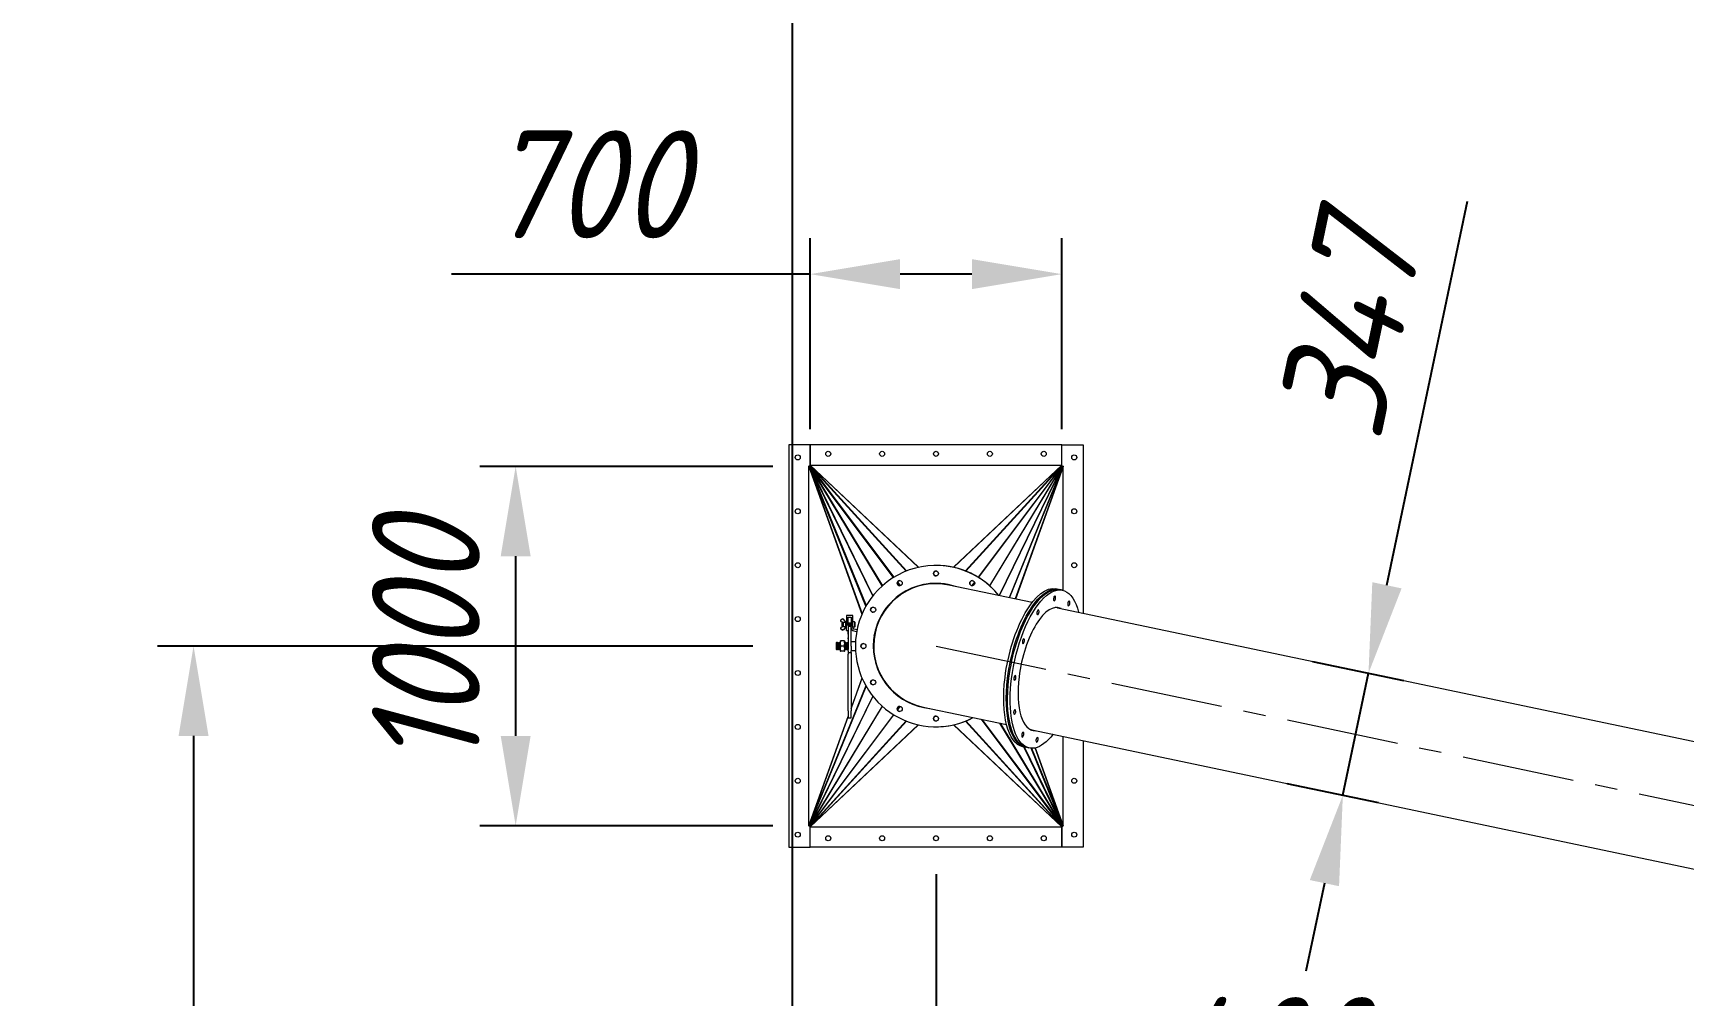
# Model space of a CAD drawing. Header units: inches. Extents: x -350577 to -266477, y -437959 to -377535.
# Drawn here: x -347619 to -343023, y -414050 to -411370 of the extents above; entities that cross this region are included whole.
import ezdxf

# ---------------------------------------------------------------- set-up
doc = ezdxf.new("R2010")
doc.units = ezdxf.units.IN
doc.header["$MEASUREMENT"] = 0
doc.linetypes.add('CENTER', pattern=[2, 1.25, -0.25, 0.25, -0.25])
doc.layers.add('CENTER       (itatec)', color=4, linetype='CENTER', lineweight=9)
doc.layers.add('ORGINAL (itatec)', color=3, linetype='Continuous', lineweight=9)
doc.styles.add('Geniso', font='geniso.shx', dxfattribs={"oblique": 15})
doc.dimstyles.new('scale 1b100', dxfattribs={"dimscale": 100, "dimtxt": 3, "dimasz": 2.5, "dimexe": 1, "dimexo": 1, "dimgap": 1, "dimtad": 1, "dimdec": 0, "dimzin": 0, "dimdsep": 46, "dimtxsty": 'Geniso', "dimcen": 0, "dimclrd": 1, "dimclre": 1, "dimclrt": 7, "dimadec": 0, "dimazin": 0, "dimtfac": 1, "dimtdec": 0, "dimtmove": 0, "dimatfit": 3, "dimfxl": 0.75, "dimtolj": 1, "dimtzin": 0, "dimarcsym": 0})

# ---------------------------------------------------------------- blocks, each defined once
blk = doc.blocks.new('*D33')
at = {"layer": 'Defpoints', "color": 0, "transparency": 16777216}
for p in [(-331896.3, -404294), (-345505.2, -404305.8), (-345505.2, -416275.9)]:
    blk.add_point(p, dxfattribs=at)
at = {"layer": 'ORGINAL (itatec)', "color": 1, "lineweight": -2, "transparency": 16777216}
for p, q in [((-345505.2, -416175.9), (-345505.2, -404205.8)), ((-332146.3, -404305.8), (-345255.2, -404305.8)), ((-331896.3, -404394), (-331896.3, -404405.8))]:
    blk.add_line(p, q, dxfattribs=at)
at = {"layer": 'ORGINAL (itatec)', "color": 1, "transparency": 16777216}
for points in [[(-345255.2, -404264.2), (-345255.2, -404347.5), (-345505.2, -404305.8)], [(-332146.3, -404264.2), (-332146.3, -404347.5), (-331896.3, -404305.8)]]:
    blk.add_solid(points, dxfattribs=at)
at = {"layer": 'ORGINAL (itatec)', "color": 7, "transparency": 16777216, "insert": (-338700.7, -404055.8), "char_height": 300, "attachment_point": 5, "style": 'Geniso'}
blk.add_mtext('\\A1;13609', dxfattribs=at)
blk = doc.blocks.new('*D34')
at = {"layer": 'Defpoints', "color": 0, "transparency": 16777216}
for p in [(-345515.2, -413075.9), (-347172.3, -416275.9), (-345915.2, -416275.9)]:
    blk.add_point(p, dxfattribs=at)
at = {"layer": 'ORGINAL (itatec)', "color": 1, "lineweight": -2, "transparency": 16777216}
for p, q in [((-345615.2, -413075.9), (-347272.3, -413075.9)), ((-347172.3, -413325.9), (-347172.3, -416025.9)), ((-346015.2, -416275.9), (-347272.3, -416275.9))]:
    blk.add_line(p, q, dxfattribs=at)
at = {"layer": 'ORGINAL (itatec)', "color": 1, "transparency": 16777216}
for points in [[(-347214, -413325.9), (-347130.6, -413325.9), (-347172.3, -413075.9)], [(-347214, -416025.9), (-347130.6, -416025.9), (-347172.3, -416275.9)]]:
    blk.add_solid(points, dxfattribs=at)
at = {"layer": 'ORGINAL (itatec)', "color": 7, "transparency": 16777216, "insert": (-347422.3, -414675.9), "char_height": 300, "attachment_point": 5, "rotation": 90, "style": 'Geniso'}
blk.add_mtext('\\A1;3200', dxfattribs=at)
blk = doc.blocks.new('*D37')
at = {"layer": 'Defpoints', "color": 0, "transparency": 16777216}
for p in [(-345105.2, -413610.9), (-345105.2, -414453), (-345505.2, -415715.9)]:
    blk.add_point(p, dxfattribs=at)
at = {"layer": 'ORGINAL (itatec)', "color": 1, "lineweight": -2, "transparency": 16777216}
for p, q in [((-345105.2, -413710.9), (-345105.2, -414553)), ((-345505.2, -415615.9), (-345505.2, -414353)), ((-345755.2, -414453), (-346005.2, -414453)), ((-345505.2, -414453), (-345105.2, -414453)), ((-344855.2, -414453), (-343782.7, -414453))]:
    blk.add_line(p, q, dxfattribs=at)
at = {"layer": 'ORGINAL (itatec)', "color": 1, "transparency": 16777216}
for points in [[(-345755.2, -414411.3), (-345755.2, -414494.6), (-345505.2, -414453)], [(-344855.2, -414411.3), (-344855.2, -414494.6), (-345105.2, -414453)]]:
    blk.add_solid(points, dxfattribs=at)
at = {"layer": 'ORGINAL (itatec)', "color": 7, "transparency": 16777216, "insert": (-344194, -414203), "char_height": 300, "attachment_point": 5, "style": 'Geniso'}
blk.add_mtext('\\A1;400', dxfattribs=at)
blk = doc.blocks.new('*D74')
at = {"layer": 'Defpoints', "color": 0, "transparency": 16777216}
for p in [(-344154.8, -413098.2), (-343901.1, -413151.5), (-344226.1, -413437.8)]:
    blk.add_point(p, dxfattribs=at)
at = {"layer": 'ORGINAL (itatec)', "color": 1, "lineweight": -2, "transparency": 16777216}
for p, q in [((-343849.8, -412906.8), (-343625.2, -411837.8)), ((-344056.9, -413118.8), (-343803.3, -413172)), ((-343972.5, -413491.1), (-343901.1, -413151.5)), ((-344128.3, -413458.3), (-343874.6, -413511.6)), ((-344023.9, -413735.7), (-344075.2, -413980.4))]:
    blk.add_line(p, q, dxfattribs=at)
at = {"layer": 'ORGINAL (itatec)', "color": 1, "transparency": 16777216}
for points in [[(-343890.5, -412898.2), (-343809, -412915.4), (-343901.1, -413151.5)], [(-344064.6, -413727.2), (-343983.1, -413744.3), (-343972.5, -413491.1)]]:
    blk.add_solid(points, dxfattribs=at)
at = {"layer": 'ORGINAL (itatec)', "color": 7, "transparency": 16777216, "insert": (-343956.5, -412198.6), "char_height": 300, "attachment_point": 5, "rotation": 78.1382, "style": 'Geniso'}
blk.add_mtext('\\A1;347', dxfattribs=at)
blk = doc.blocks.new('*D77')
at = {"layer": 'Defpoints', "color": 0, "transparency": 16777216}
for p in [(-345455.2, -412040.8), (-345455.2, -412572.3), (-344755.2, -412572.3)]:
    blk.add_point(p, dxfattribs=at)
at = {"layer": 'ORGINAL (itatec)', "color": 1, "lineweight": -2, "transparency": 16777216}
for p, q in [((-345455.2, -412472.3), (-345455.2, -411940.8)), ((-344755.2, -412472.3), (-344755.2, -411940.8)), ((-345455.2, -412040.8), (-346453.8, -412040.8)), ((-345005.2, -412040.8), (-345205.2, -412040.8))]:
    blk.add_line(p, q, dxfattribs=at)
at = {"layer": 'ORGINAL (itatec)', "color": 1, "transparency": 16777216}
for points in [[(-345205.2, -411999.1), (-345205.2, -412082.5), (-345455.2, -412040.8)], [(-345005.2, -411999.1), (-345005.2, -412082.5), (-344755.2, -412040.8)]]:
    blk.add_solid(points, dxfattribs=at)
at = {"layer": 'ORGINAL (itatec)', "color": 7, "transparency": 16777216, "insert": (-346079.5, -411790.8), "char_height": 300, "attachment_point": 5, "style": 'Geniso'}
blk.add_mtext('\\A1;700', dxfattribs=at)
blk = doc.blocks.new('*D78')
at = {"layer": 'Defpoints', "color": 0, "transparency": 16777216}
for p in [(-345459.6, -412575.9), (-346275.5, -413575.9), (-345459.6, -413575.9)]:
    blk.add_point(p, dxfattribs=at)
at = {"layer": 'ORGINAL (itatec)', "color": 1, "lineweight": -2, "transparency": 16777216}
for p, q in [((-345559.6, -412575.9), (-346375.5, -412575.9)), ((-346275.5, -412825.9), (-346275.5, -413325.9)), ((-345559.6, -413575.9), (-346375.5, -413575.9))]:
    blk.add_line(p, q, dxfattribs=at)
at = {"layer": 'ORGINAL (itatec)', "color": 1, "transparency": 16777216}
for points in [[(-346317.1, -412825.9), (-346233.8, -412825.9), (-346275.5, -412575.9)], [(-346317.1, -413325.9), (-346233.8, -413325.9), (-346275.5, -413575.9)]]:
    blk.add_solid(points, dxfattribs=at)
at = {"layer": 'ORGINAL (itatec)', "color": 7, "transparency": 16777216, "insert": (-346525.5, -413075.9), "char_height": 300, "attachment_point": 5, "rotation": 90, "style": 'Geniso'}
blk.add_mtext('\\A1;1000', dxfattribs=at)

msp = doc.modelspace()

# ---------------------------------------------------------------- linework, layer by layer
at = {"layer": 'CENTER       (itatec)', "ltscale": 250}
msp.add_lwpolyline([(-345105.2, -413075.9), (-339991.6, -414151)], dxfattribs=at)
msp.add_lwpolyline([(-345505.2, -416275.9), (-343423.2, -414531.3, -0.168854), (-343124.1, -414417.8, 0.028605), (-336256.8, -413829, 13.989879)], format="xyb", dxfattribs=at)
at = {"layer": 'ORGINAL (itatec)'}
for p, q in [((-345515.2, -412515.9), (-345515.2, -413635.9)), ((-345455.2, -412515.9), (-345515.2, -412515.9)), ((-345455.2, -412572.9), (-345455.2, -412515.9)), ((-345455.2, -412515.9), (-345455.2, -412572.3)), ((-344755.2, -412515.9), (-345455.2, -412515.9)), ((-344755.2, -412572.3), (-344755.2, -412515.9)), ((-344755.2, -412515.9), (-344695.2, -412515.9)), ((-344755.2, -412572.3), (-344755.2, -412515.9)), ((-344695.2, -412515.9), (-344695.2, -412984.7)), ((-345456.4, -412573), (-345222.5, -412884.4)), ((-345455.2, -412575.9), (-345456.4, -412573)), ((-345188.4, -412867.4), (-345456.4, -412573)), ((-345455.7, -412572.5), (-345187.6, -412867)), ((-345455.5, -412574), (-345455.7, -412572.5)), ((-345154.6, -412856.8), (-345455.7, -412572.5)), ((-345455.2, -412572.3), (-345455.2, -412570.9)), ((-345455.2, -412572.9), (-345455.2, -412572.3)), ((-345455.2, -412572.3), (-344755.2, -412572.3)), ((-345154, -412856.7), (-345455.2, -412572.3)), ((-344755.2, -412572.3), (-345056.5, -412856.7)), ((-345055.9, -412856.8), (-344754.8, -412572.5)), ((-344754.8, -412572.5), (-345022.9, -412867)), ((-345022, -412867.4), (-344754, -412573)), ((-344754, -412573), (-344987.9, -412884.4)), ((-344755.2, -412572.9), (-344755.2, -412572.3)), ((-344755.2, -412575.9), (-344754, -412573)), ((-344755, -412574), (-344754.8, -412572.5)), ((-345459.1, -412575.9), (-345459.6, -412575.9)), ((-345459.6, -412575.9), (-345311.3, -412986.8)), ((-345459.6, -413575.9), (-345459.6, -412575.9)), ((-345459.3, -412575.3), (-345311, -412986.1)), ((-345458.1, -412575.5), (-345459.3, -412575.3)), ((-345300.3, -412964.7), (-345459.3, -412575.3)), ((-345458.5, -412574.5), (-345299.6, -412963.5)), ((-345457.2, -412575), (-345458.5, -412574.5)), ((-345281.3, -412936.6), (-345458.5, -412574.5)), ((-345457.7, -412573.9), (-345280.7, -412935.8)), ((-345456, -412575.3), (-345457.7, -412573.9)), ((-345255.1, -412908.7), (-345457.7, -412573.9)), ((-345457.1, -412573.4), (-345254.5, -412908.1)), ((-345455.2, -412575.9), (-345457.1, -412573.4)), ((-345223.2, -412884.9), (-345457.1, -412573.4)), ((-345455.2, -412575.9), (-345455.2, -412575.9)), ((-345223.2, -412884.8), (-345455.2, -412575.9)), ((-345223.2, -412884.8), (-345455.2, -412575.9)), ((-345455.2, -412575.9), (-345455.2, -412575.9)), ((-345455.2, -412575.9), (-345455.2, -412575.9)), ((-344987.3, -412884.8), (-344755.2, -412575.9)), ((-344987.3, -412884.8), (-344755.2, -412575.9)), ((-344987.2, -412884.9), (-344753.4, -412573.4)), ((-344753.4, -412573.4), (-344956, -412908.1)), ((-344955.4, -412908.7), (-344752.7, -412573.9)), ((-344752.7, -412573.9), (-344929.6, -412935.5)), ((-344928.7, -412935.6), (-344752, -412574.5)), ((-344752, -412574.5), (-344901.8, -412941.3)), ((-344900.7, -412941.5), (-344751.2, -412575.3)), ((-344751.2, -412575.3), (-344884.6, -412944.9)), ((-344750.8, -412575.9), (-344884.1, -412945)), ((-344755.2, -412575.9), (-344753.4, -412573.4)), ((-344755.2, -412575.9), (-344755.2, -412575.9)), ((-344755.2, -412575.9), (-344755.2, -412575.9)), ((-344754.5, -412575.3), (-344752.7, -412573.9)), ((-344753.3, -412575), (-344752, -412574.5)), ((-344752.4, -412575.5), (-344751.2, -412575.3)), ((-344751.4, -412575.9), (-344750.8, -412575.9)), ((-344750.8, -412921), (-344750.8, -412575.9)), ((-345205.9, -412907.9), (-345212.9, -412898.7)), ((-345205.9, -412907.9), (-345212.8, -412898.6)), ((-345205.9, -412907.9), (-345212.8, -412898.6)), ((-345212.5, -412897.8), (-345205, -412907.8)), ((-345192.4, -412925.9), (-345193, -412925)), ((-345192.4, -412925.9), (-345193, -412925)), ((-345192.4, -412925.9), (-345193, -412925.1)), ((-345192.3, -412924.7), (-345191.7, -412925.5)), ((-345151, -412908.5), (-345151.7, -412907.7)), ((-345150.8, -412907.4), (-345150, -412908.2)), ((-345106.4, -412902.4), (-345107.4, -412901.4)), ((-345105.7, -412902.4), (-345106.7, -412901.4)), ((-345103.7, -412901.4), (-345104.8, -412902.4)), ((-345104.1, -412902.4), (-345103, -412901.4)), ((-344837.6, -412954.8), (-345069.6, -412906.1)), ((-345059.7, -412907.4), (-345060.2, -412908)), ((-345059.2, -412908.2), (-345058.7, -412907.7)), ((-344998, -412897.8), (-345005.5, -412907.8)), ((-345004.6, -412907.9), (-344997.6, -412898.6)), ((-345004.6, -412907.9), (-344997.6, -412898.6)), ((-345004.5, -412907.9), (-344997.6, -412898.7)), ((-344764.1, -412918.1), (-344771.3, -412916.6)), ((-344753.4, -412920.4), (-344760.6, -412918.9)), ((-345228.1, -412953.3), (-345228.6, -412952.4)), ((-345228, -412951.9), (-345227.5, -412952.7)), ((-344767.4, -412969.5), (-340354.8, -413896.3)), ((-345370, -413005.1), (-345370, -413005.1)), ((-345370, -413026.5), (-345370, -413026.6)), ((-345367.5, -413012.6), (-345366.7, -413011.8)), ((-345367.5, -413012.6), (-345367.5, -413019.1)), ((-345367.5, -413019.1), (-345366.7, -413019.8)), ((-345366.7, -413011.8), (-345366.7, -413019.8)), ((-345365.9, -413011.8), (-345366.7, -413011.8)), ((-345365.9, -413019.8), (-345366.7, -413019.8)), ((-345365.9, -413011.8), (-345365.9, -413019.8)), ((-345365.2, -413012.6), (-345365.9, -413011.8)), ((-345365.2, -413019.1), (-345365.9, -413019.8)), ((-345365.2, -413012.6), (-345365.2, -413019.1)), ((-345364.4, -413012.6), (-345365.2, -413012.6)), ((-345364.4, -413019.1), (-345365.2, -413019.1)), ((-345364.4, -413012.6), (-345363.6, -413011.8)), ((-345364.4, -413012.6), (-345364.4, -413019.1)), ((-345364.4, -413019.1), (-345363.6, -413019.8)), ((-345363.6, -413011.8), (-345363.6, -413019.8)), ((-345363, -413011.8), (-345363.6, -413011.8)), ((-345363, -413019.8), (-345363.6, -413019.8)), ((-345363, -413001.1), (-345363, -413001.1)), ((-345356.5, -413009.3), (-345363, -413001.1)), ((-345363, -413020.7), (-345363, -413010.9)), ((-345356.5, -413022.3), (-345363, -413030.6)), ((-345363, -413030.6), (-345363, -413030.6)), ((-345356.5, -413023.2), (-345356.5, -413008.4)), ((-345356.5, -413008.4), (-345354.5, -413008.4)), ((-345356.5, -413023.2), (-345354.5, -413023.2)), ((-345336.5, -412990.8), (-345354.5, -412990.8)), ((-345354.5, -412990.8), (-345354.5, -413017.3)), ((-345354.5, -413032.3), (-345354.5, -413017.3)), ((-345354.5, -413017.3), (-345349.5, -413017.3)), ((-345354.5, -413032.3), (-345349.8, -413032.3)), ((-345349.5, -413031.5), (-345349.8, -413031.5)), ((-345349.8, -413031.6), (-345349.8, -413031.5)), ((-345349.5, -413031.6), (-345349.8, -413031.6)), ((-345349.8, -413033.5), (-345349.8, -413031.6)), ((-345349.5, -413017.3), (-345349.5, -412995.8)), ((-345349.5, -412995.8), (-345341.5, -412995.8)), ((-345349.1, -413012.6), (-345349.5, -413012.6)), ((-345349.5, -413017.3), (-345349.5, -413031.5)), ((-345349.1, -413019.1), (-345349.5, -413019.1)), ((-345349.5, -413020.9), (-345349.5, -413075.9)), ((-345349.5, -413020.9), (-345341.5, -413020.9)), ((-345349.5, -413030.9), (-345349.5, -413030.9)), ((-345349.1, -413012.6), (-345348.3, -413011.8)), ((-345349.1, -413012.6), (-345349.1, -413019.1)), ((-345349.1, -413019.1), (-345348.3, -413019.8)), ((-345348.3, -413011.8), (-345348.3, -413019.8)), ((-345347.5, -413011.8), (-345348.3, -413011.8)), ((-345347.5, -413019.8), (-345348.3, -413019.8)), ((-345347.5, -413011.8), (-345347.5, -413019.8)), ((-345346.8, -413012.6), (-345347.5, -413011.8)), ((-345346.8, -413019.1), (-345347.5, -413019.8)), ((-345346.8, -413012.6), (-345346.8, -413019.1)), ((-345346, -413012.6), (-345346.8, -413012.6)), ((-345346, -413019.1), (-345346.8, -413019.1)), ((-345346, -413012.6), (-345345.2, -413011.8)), ((-345346, -413012.6), (-345346, -413019.1)), ((-345346, -413019.1), (-345345.2, -413019.8)), ((-345345.2, -413011.8), (-345345.2, -413019.8)), ((-345344.5, -413011.8), (-345345.2, -413011.8)), ((-345344.5, -413019.8), (-345345.2, -413019.8)), ((-345344.5, -413011.8), (-345344.5, -413019.8)), ((-345343.7, -413012.6), (-345344.5, -413011.8)), ((-345343.7, -413019.1), (-345344.5, -413019.8)), ((-345343.7, -413012.6), (-345343.7, -413019.1)), ((-345342.9, -413012.6), (-345343.7, -413012.6)), ((-345342.9, -413019.1), (-345343.7, -413019.1)), ((-345342.9, -413012.6), (-345342.2, -413011.8)), ((-345342.9, -413012.6), (-345342.9, -413019.1)), ((-345342.9, -413019.1), (-345342.2, -413019.8)), ((-345342.2, -413011.8), (-345342.2, -413019.8)), ((-345341.5, -413011.8), (-345342.2, -413011.8)), ((-345341.5, -413019.8), (-345342.2, -413019.8)), ((-345341.5, -412995.8), (-345341.5, -413021.3)), ((-345341.5, -413075.9), (-345341.5, -413021.3)), ((-345336.5, -413024.1), (-345336.5, -412990.8)), ((-345331.8, -413008.3), (-345336.5, -413008.3)), ((-345331.8, -413023.3), (-345336.5, -413023.3)), ((-345325.2, -413030.9), (-345332.8, -413028.9)), ((-345331.8, -413008.3), (-345331.8, -413023.3)), ((-345331.2, -413009.3), (-345331.8, -413008.3)), ((-345331.2, -413022.3), (-345331.8, -413023.3)), ((-345331.2, -413009.3), (-345331.2, -413022.3)), ((-345273, -413031.5), (-345273.6, -413030)), ((-345273.1, -413028.3), (-345272.5, -413029.9)), ((-345273, -413031.5), (-345273, -413031.5)), ((-345273, -413031.7), (-345273, -413031.5)), ((-345255.5, -412989.2), (-345256.1, -412988.1)), ((-345255.5, -412987.2), (-345255, -412988.3)), ((-345383.2, -413066.7), (-345382.4, -413065.9)), ((-345383.2, -413066.7), (-345383.2, -413085.1)), ((-345382.4, -413065.9), (-345382.4, -413085.9)), ((-345381.6, -413065.9), (-345382.4, -413065.9)), ((-345381.6, -413065.9), (-345381.6, -413085.9)), ((-345380.8, -413066.7), (-345381.6, -413065.9)), ((-345380.8, -413085.1), (-345380.8, -413066.7)), ((-345380.1, -413066.7), (-345380.8, -413066.7)), ((-345380.1, -413066.7), (-345379.3, -413065.9)), ((-345380.1, -413066.7), (-345380.1, -413085.1)), ((-345379.3, -413065.9), (-345379.3, -413085.9)), ((-345378.5, -413065.9), (-345379.3, -413065.9)), ((-345378.5, -413065.9), (-345378.5, -413085.9)), ((-345377.7, -413066.7), (-345378.5, -413065.9)), ((-345377.7, -413085.1), (-345377.7, -413066.7)), ((-345376.9, -413066.7), (-345377.7, -413066.7)), ((-345376.9, -413066.7), (-345376.1, -413065.9)), ((-345376.9, -413066.7), (-345376.9, -413085.1)), ((-345376.1, -413065.9), (-345376.1, -413085.9)), ((-345375.3, -413065.9), (-345376.1, -413065.9)), ((-345375.3, -413065.9), (-345375.3, -413085.9)), ((-345374.5, -413066.7), (-345375.3, -413065.9)), ((-345374.5, -413085.1), (-345374.5, -413066.7)), ((-345373.7, -413066.7), (-345374.5, -413066.7)), ((-345373.7, -413066.7), (-345372.9, -413065.9)), ((-345373.7, -413066.7), (-345373.7, -413085.1)), ((-345372.9, -413065.9), (-345372.9, -413085.9)), ((-345372.1, -413065.9), (-345372.9, -413065.9)), ((-345372.1, -413063.3), (-345372.1, -413088.4)), ((-345372.1, -413065.9), (-345372.1, -413085.9)), ((-345372.1, -413065.9), (-345372.1, -413065.9)), ((-345371.5, -413064.2), (-345371.5, -413061.4)), ((-345371.5, -413061.4), (-345371.5, -413061.4)), ((-345371.5, -413061.4), (-345371.5, -413064.2)), ((-345371.5, -413064.2), (-345371.5, -413064.2)), ((-345371.5, -413078.7), (-345371.5, -413073)), ((-345371.5, -413073), (-345371.5, -413073)), ((-345371.5, -413073), (-345371.5, -413078.7)), ((-345370.6, -413061.4), (-345370.6, -413061.4)), ((-345360.7, -413061.4), (-345370.6, -413061.4)), ((-345370.6, -413075.9), (-345370.6, -413075.9)), ((-345370.6, -413075.9), (-345370.6, -413075.9)), ((-345360.7, -413075.9), (-345370.6, -413075.9)), ((-345360.7, -413061.4), (-345360.7, -413061.4)), ((-345360.7, -413075.9), (-345360.7, -413075.9)), ((-345360.7, -413075.9), (-345360.7, -413075.9)), ((-345359.2, -413088.4), (-345359.2, -413063.3)), ((-345358.7, -413066.7), (-345359.2, -413066.1)), ((-345358.7, -413085.1), (-345358.7, -413066.7)), ((-345357.9, -413066.7), (-345358.7, -413066.7)), ((-345357.9, -413066.7), (-345357.1, -413065.9)), ((-345357.9, -413066.7), (-345357.9, -413085.1)), ((-345357.1, -413065.9), (-345357.1, -413085.9)), ((-345356.3, -413065.9), (-345357.1, -413065.9)), ((-345356.3, -413065.9), (-345356.3, -413085.9)), ((-345355.5, -413066.7), (-345356.3, -413065.9)), ((-345355.5, -413085.1), (-345355.5, -413066.7)), ((-345354.7, -413066.7), (-345355.5, -413066.7)), ((-345354.7, -413066.7), (-345353.9, -413065.9)), ((-345354.7, -413066.7), (-345354.7, -413085.1)), ((-345353.9, -413065.9), (-345353.9, -413085.9)), ((-345353.1, -413065.9), (-345353.9, -413065.9)), ((-345353.1, -413065.9), (-345353.1, -413085.9)), ((-345352.3, -413066.7), (-345353.1, -413065.9)), ((-345352.3, -413085.1), (-345352.3, -413066.7)), ((-345351.5, -413066.7), (-345352.3, -413066.7)), ((-345351.5, -413066.7), (-345350.7, -413065.9)), ((-345351.5, -413066.7), (-345351.5, -413085.1)), ((-345350.7, -413065.9), (-345350.7, -413085.9)), ((-345349.9, -413065.9), (-345350.7, -413065.9)), ((-345349.9, -413065.9), (-345349.9, -413085.9)), ((-345349.5, -413066.3), (-345349.9, -413065.9)), ((-345349.5, -413033.5), (-345349.8, -413033.5)), ((-345349.8, -413033.7), (-345349.8, -413033.5)), ((-345349.5, -413033.7), (-345349.8, -413033.7)), ((-345349.8, -413036), (-345349.8, -413033.7)), ((-345349.5, -413036), (-345349.8, -413036)), ((-345349.5, -413036.8), (-345349.8, -413036.8)), ((-345349.8, -413037), (-345349.8, -413036.8)), ((-345349.5, -413037), (-345349.8, -413037)), ((-345349.8, -413041.3), (-345349.8, -413037)), ((-345349.8, -413041.3), (-345349.8, -413041.8)), ((-345349.5, -413041.3), (-345349.8, -413041.3)), ((-345349.5, -413041.8), (-345349.8, -413041.8)), ((-345349.8, -413042.4), (-345349.8, -413041.8)), ((-345349.8, -413042.4), (-345349.8, -413044)), ((-345349.8, -413044), (-345349.8, -413044.1)), ((-345349.5, -413044), (-345349.8, -413044)), ((-345349.8, -413044.1), (-345349.8, -413048.4)), ((-345349.5, -413048.4), (-345349.8, -413048.4)), ((-345349.5, -413053.1), (-345349.8, -413053.1)), ((-345349.8, -413053.6), (-345349.8, -413053.1)), ((-345349.5, -413053.6), (-345349.8, -413053.6)), ((-345349.8, -413056.1), (-345349.8, -413053.6)), ((-345349.8, -413056.1), (-345349.8, -413056.5)), ((-345349.5, -413056.1), (-345349.8, -413056.1)), ((-345349.5, -413056.5), (-345349.8, -413056.5)), ((-345349.8, -413056.7), (-345349.8, -413056.5)), ((-345349.5, -413056.7), (-345349.8, -413056.7)), ((-345349.8, -413056.7), (-345349.8, -413058.3)), ((-345349.8, -413058.3), (-345349.8, -413061.6)), ((-345349.5, -413058.3), (-345349.8, -413058.3)), ((-345349.5, -413061.6), (-345349.8, -413061.6)), ((-345349.5, -413067.8), (-345349.8, -413067.8)), ((-345349.8, -413068.3), (-345349.8, -413067.8)), ((-345349.5, -413068.3), (-345349.8, -413068.3)), ((-345349.8, -413068.7), (-345349.8, -413068.3)), ((-345349.5, -413068.7), (-345349.8, -413068.7)), ((-345349.8, -413072.9), (-345349.8, -413074.2)), ((-345349.5, -413072.9), (-345349.8, -413072.9)), ((-345349.5, -413074.2), (-345349.8, -413074.2)), ((-345349.8, -413074.2), (-345349.8, -413075.5)), ((-345349.5, -413075.5), (-345349.8, -413075.5)), ((-345349.5, -413075.6), (-345349.8, -413075.6)), ((-345349.8, -413076.1), (-345349.8, -413075.6)), ((-345349.5, -413076.1), (-345349.8, -413076.1)), ((-345349.8, -413076.5), (-345349.8, -413077.8)), ((-345349.5, -413076.5), (-345349.8, -413076.5)), ((-345349.8, -413077.8), (-345349.8, -413079)), ((-345349.5, -413088.9), (-345349.5, -413075.9)), ((-345341.5, -413063.4), (-345329.4, -413063.4)), ((-345341.5, -413075.9), (-345341.5, -413088.9)), ((-345334.1, -413033.7), (-345326.1, -413035.8)), ((-345278.8, -413058.4), (-345278.7, -413058.4)), ((-345278.7, -413058.4), (-345278.7, -413074.2)), ((-345278.7, -413063.4), (-345278.3, -413063.4)), ((-345278.7, -413077.6), (-345278.7, -413093.4)), ((-345277.5, -413047.8), (-345276.4, -413044)), ((-345276.4, -413044), (-345276.8, -413043.9)), ((-345383.2, -413085.1), (-345382.4, -413085.9)), ((-345381.6, -413085.9), (-345382.4, -413085.9)), ((-345380.8, -413085.1), (-345381.6, -413085.9)), ((-345380.1, -413085.1), (-345380.8, -413085.1)), ((-345380.1, -413085.1), (-345379.3, -413085.9)), ((-345378.5, -413085.9), (-345379.3, -413085.9)), ((-345377.7, -413085.1), (-345378.5, -413085.9)), ((-345376.9, -413085.1), (-345377.7, -413085.1)), ((-345376.9, -413085.1), (-345376.1, -413085.9)), ((-345375.3, -413085.9), (-345376.1, -413085.9)), ((-345374.5, -413085.1), (-345375.3, -413085.9)), ((-345373.7, -413085.1), (-345374.5, -413085.1)), ((-345373.7, -413085.1), (-345372.9, -413085.9)), ((-345372.1, -413085.9), (-345372.9, -413085.9)), ((-345372.1, -413085.8), (-345372.1, -413085.9)), ((-345371.5, -413078.7), (-345371.5, -413078.7)), ((-345371.5, -413090.4), (-345371.5, -413087.5)), ((-345371.5, -413087.5), (-345371.5, -413087.5)), ((-345371.5, -413087.5), (-345371.5, -413090.4)), ((-345371.5, -413090.4), (-345371.5, -413090.4)), ((-345370.6, -413090.4), (-345370.6, -413090.4)), ((-345360.7, -413090.4), (-345370.6, -413090.4)), ((-345360.7, -413090.4), (-345360.7, -413090.4)), ((-345358.7, -413085.1), (-345359.2, -413085.6)), ((-345357.9, -413085.1), (-345358.7, -413085.1)), ((-345357.9, -413085.1), (-345357.1, -413085.9)), ((-345356.3, -413085.9), (-345357.1, -413085.9)), ((-345355.5, -413085.1), (-345356.3, -413085.9)), ((-345354.7, -413085.1), (-345355.5, -413085.1)), ((-345354.7, -413085.1), (-345353.9, -413085.9)), ((-345353.1, -413085.9), (-345353.9, -413085.9)), ((-345352.3, -413085.1), (-345353.1, -413085.9)), ((-345351.5, -413085.1), (-345352.3, -413085.1)), ((-345351.5, -413085.1), (-345350.7, -413085.9)), ((-345349.9, -413085.9), (-345350.7, -413085.9)), ((-345349.5, -413085.4), (-345349.9, -413085.9)), ((-345349.5, -413079), (-345349.8, -413079)), ((-345349.5, -413088.9), (-345349.5, -413093.9)), ((-345349.5, -413093.9), (-345349.5, -413098.9)), ((-345349.5, -413093.9), (-345341.5, -413093.9)), ((-345349.5, -413255.9), (-345349.5, -413098.9)), ((-345341.5, -413088.4), (-345329.4, -413088.4)), ((-345341.5, -413093.9), (-345341.5, -413088.9)), ((-345341.5, -413093.9), (-345341.5, -413098.9)), ((-345341.5, -413098.9), (-345341.5, -413255.9)), ((-345278.8, -413093.4), (-345278.7, -413093.4)), ((-345278.7, -413088.4), (-345278.3, -413088.4)), ((-345273, -413120.3), (-345273.6, -413121.7)), ((-345273.1, -413123.4), (-345272.5, -413121.9)), ((-345273, -413120), (-345273, -413120.3)), ((-345273, -413120.3), (-345273, -413120.3)), ((-345311.3, -413164.9), (-345341.5, -413248.5)), ((-345341.5, -413250.1), (-345311, -413165.7)), ((-345255.5, -413162.5), (-345256.1, -413163.6)), ((-345255.5, -413164.5), (-345255, -413163.5)), ((-345300.3, -413187), (-345459.3, -413576.4)), ((-345458.5, -413577.2), (-345299.6, -413188.2)), ((-345281.3, -413215.1), (-345458.5, -413577.2)), ((-345457.7, -413577.8), (-345280.7, -413215.9)), ((-345228.1, -413198.4), (-345228.6, -413199.3)), ((-345228, -413199.9), (-345227.5, -413199)), ((-345255.1, -413243), (-345457.7, -413577.8)), ((-345457.1, -413578.3), (-345254.5, -413243.6)), ((-345349.5, -413255.9), (-345349.5, -413275.9)), ((-345341.5, -413275.9), (-345341.5, -413255.9)), ((-345205.9, -413243.8), (-345212.9, -413253.1)), ((-345205.9, -413243.8), (-345212.8, -413253.1)), ((-345205.9, -413243.8), (-345212.8, -413253.1)), ((-345212.5, -413253.9), (-345205, -413243.9)), ((-345192.4, -413225.9), (-345193, -413226.7)), ((-345192.4, -413225.9), (-345193, -413226.7)), ((-345192.4, -413225.9), (-345193, -413226.7)), ((-345192.3, -413227.1), (-345191.7, -413226.3)), ((-345151, -413243.2), (-345151.7, -413244)), ((-345150.8, -413244.3), (-345150, -413243.5)), ((-345140.9, -413245.7), (-344908.9, -413294.4)), ((-345349.5, -413270.6), (-345459.6, -413575.9)), ((-345459.3, -413576.4), (-345349.5, -413272.2)), ((-345223.2, -413266.9), (-345457.1, -413578.3)), ((-345456.4, -413578.7), (-345222.5, -413267.3)), ((-345188.4, -413284.4), (-345456.4, -413578.7)), ((-345455.7, -413579.2), (-345187.6, -413284.7)), ((-345154.6, -413294.9), (-345455.7, -413579.2)), ((-345223.2, -413266.9), (-345455.2, -413575.9)), ((-345223.2, -413266.9), (-345455.2, -413575.9)), ((-345154, -413295), (-345455.2, -413579.4)), ((-345349.5, -413275.9), (-345341.5, -413275.9)), ((-344755.2, -413579.4), (-345056.5, -413295)), ((-345055.9, -413294.9), (-344754.8, -413579.2)), ((-344754.8, -413579.2), (-345022.9, -413284.7)), ((-345022, -413284.4), (-344754, -413578.7)), ((-344754, -413578.7), (-344978.6, -413279.8)), ((-344977.4, -413280), (-344755.2, -413575.9)), ((-344977.4, -413280), (-344755.2, -413575.9)), ((-344977.4, -413280), (-344753.4, -413578.3)), ((-344753.4, -413578.3), (-344927.6, -413290.4)), ((-344926.5, -413290.7), (-344752.7, -413577.8)), ((-344838.8, -413309.1), (-341379, -414035.8)), ((-344750.8, -413575.9), (-344750.8, -413327.6)), ((-344695.2, -413339.3), (-344695.2, -413635.9)), ((-344856.4, -413357.5), (-344863.6, -413356)), ((-344752.7, -413577.8), (-344861, -413356.6)), ((-344859.8, -413356.8), (-344752, -413577.2)), ((-344845.7, -413359.8), (-344852.8, -413358.3)), ((-344752, -413577.2), (-344840.5, -413360.5)), ((-344839.4, -413360.5), (-344751.2, -413576.4)), ((-344751.2, -413576.4), (-344829.5, -413359.6)), ((-344828.9, -413359.5), (-344750.8, -413575.9)), ((-345459.1, -413575.9), (-345459.6, -413575.9)), ((-345458.1, -413576.2), (-345459.3, -413576.4)), ((-345457.2, -413576.7), (-345458.5, -413577.2)), ((-345456, -413576.4), (-345457.7, -413577.8)), ((-345455.2, -413575.9), (-345457.1, -413578.3)), ((-345455.2, -413575.9), (-345456.4, -413578.7)), ((-345455.5, -413577.7), (-345455.7, -413579.2)), ((-345455.2, -413575.9), (-345455.2, -413575.9)), ((-345455.2, -413575.9), (-345455.2, -413575.9)), ((-345455.2, -413578.8), (-345455.2, -413579.4)), ((-345455.2, -413635.9), (-345455.2, -413578.8)), ((-345455.2, -413635.9), (-345455.2, -413578.8)), ((-345455.2, -413579.4), (-344755.2, -413579.4)), ((-344755.2, -413575.9), (-344754, -413578.7)), ((-344755.2, -413575.9), (-344753.4, -413578.3)), ((-344755.2, -413578.8), (-344755.2, -413579.4)), ((-344755.2, -413579.4), (-344755.2, -413635.9)), ((-344755.2, -413635.9), (-344755.2, -413579.4)), ((-344755, -413577.7), (-344754.8, -413579.2)), ((-344754.5, -413576.4), (-344752.7, -413577.8)), ((-344753.3, -413576.7), (-344752, -413577.2)), ((-344752.4, -413576.2), (-344751.2, -413576.4)), ((-344751.4, -413575.9), (-344750.8, -413575.9)), ((-345515.2, -413635.9), (-345455.2, -413635.9)), ((-344755.2, -413635.9), (-345455.2, -413635.9)), ((-344695.2, -413635.9), (-344755.2, -413635.9))]:
    msp.add_line(p, q, dxfattribs=at)
for centre in [(-345490.2, -412550.9), (-345405.2, -412540.9), (-345255.2, -412540.9), (-345105.2, -412540.9), (-344955.2, -412540.9), (-344805.2, -412540.9), (-344720.2, -412550.9), (-345490.2, -412700.9), (-344720.2, -412700.9), (-345490.2, -412850.9), (-344720.2, -412850.9), (-345206.2, -412900.9), (-345105.2, -412873.9), (-345004.2, -412900.9), (-345280.2, -412974.9), (-345490.2, -413000.9), (-345307.2, -413075.9), (-345490.2, -413150.9), (-345280.2, -413176.9), (-345206.2, -413250.8), (-345490.2, -413300.9), (-345105.2, -413277.9), (-345490.2, -413450.9), (-344720.2, -413450.9), (-345490.2, -413600.9), (-345405.2, -413610.9), (-345255.2, -413610.9), (-345105.2, -413610.9), (-344955.2, -413610.9), (-344805.2, -413610.9), (-344720.2, -413600.9)]:
    msp.add_circle(centre, 7, dxfattribs=at)
for centre, radius, start, end in [((-345105.2, -413075.9), 224.5, 38.7469, 180), ((-345206.2, -412900.9), 7, 90.004, 269.9957), ((-345105.2, -412873.9), 7, 90.004, 269.9957), ((-345105.2, -413075.9), 224.5, 38.7468, 90), ((-345004.2, -412900.9), 7, 90.004, 269.9957), ((-345105.2, -413075.9), 174.5, 72.002, 180), ((-345105.2, -413075.9), 174.5, 90, 180), ((-345105.2, -413075.9), 173.5, 78.1382, 258.1382), ((-345105.2, -413075.9), 173.5, 78.0324, 90.0009), ((-345280.2, -412974.9), 7, 90.004, 269.9957), ((-345365.3, -413005.1), 4.66, 59.7241, 180), ((-345365.3, -413026.6), 4.66, 180, 300.2759), ((-345331.5, -413024.1), 10, 183.2489, 255), ((-345331.5, -413024.1), 5, 180, 255), ((-345365.3, -413063.3), 6.82, 163.4374, 180), ((-345366, -413063.3), 6.82, 0, 16.5626), ((-345105.2, -413075.9), 224.5, 180, 297.5297), ((-345307.2, -413075.9), 7, 90.004, 269.9957), ((-345105.2, -413075.9), 174.5, 180, 264.2757), ((-345105.2, -413075.9), 174.5, 180, 264.2751), ((-345365.3, -413088.4), 6.82, 180, 196.5626), ((-345366, -413088.4), 6.82, 343.4374, 0), ((-345280.2, -413176.9), 7, 90.004, 269.9957), ((-345206.2, -413250.8), 7, 90.004, 269.9957), ((-345105.2, -413277.9), 7, 90.004, 269.9957), ((-345105.2, -413075.9), 224.5, 269.9997, 297.5297)]:
    msp.add_arc(centre, radius, start, end, dxfattribs=at)
at = {"layer": 'ORGINAL (itatec)', "extrusion": (0, 0, -1)}
for centre, major_axis, start_param, end_param in [((-344817.5, -413136.3), (46.1, 219.7), -1.777823, 0), ((-344810.3, -413137.8), (46.1, 219.7), -1.777823, 0.020391), ((-344806.7, -413138.6), (46.1, 219.7), -1.777823, 0), ((-344799.5, -413140.1), (46.1, 219.7), -1.777823, 0.68751), ((-344775.2, -412943.2), (1.44, 6.85), -4.919416, 1.363769), ((-344821.4, -412981.7), (1.44, 6.85), -4.919416, 1.363769), ((-344735.4, -412957.4), (1.44, 6.85), -4.919416, 1.363769), ((-344861.8, -413062.7), (1.44, 6.85), -4.919416, 1.363769), ((-344817.5, -413136.3), (-46.1, -219.7), 0, 1.363769), ((-344810.3, -413137.8), (-46.1, -219.7), -0.020391, 1.363769), ((-344806.7, -413138.6), (-46.1, -219.7), 0, 1.363769), ((-344799.5, -413140.1), (-46.1, -219.7), -0.68751, 1.363769), ((-344885.5, -413164.4), (1.44, 6.85), -4.919416, 1.363769), ((-344886.2, -413259.6), (1.44, 6.85), -4.919416, 1.363769), ((-344863.6, -413322.8), (1.44, 6.85), -4.919416, 1.363769), ((-344823.9, -413337), (1.44, 6.85), -4.919416, 1.363769)]:
    msp.add_ellipse(centre, major_axis=major_axis, ratio=0.400375, start_param=start_param, end_param=end_param, dxfattribs=at)
at = {"layer": 'ORGINAL (itatec)'}
for centre, major_axis, start_param, end_param in [((-344799.5, -413140.1), (35.9, 170.8), -0.107109, 1.777823), ((-344803.1, -413139.3), (35.7, 169.8), 0, 0.083259), ((-344813.9, -413137.1), (35.7, 169.8), -0.079233, -0.078226), ((-344817.5, -413136.3), (35.9, 170.8), -0.132545, -0.131538), ((-344810.3, -413137.8), (35.9, 170.8), -0.107109, -0.078777), ((-344806.7, -413138.6), (35.9, 170.8), -0.107109, -0.052488), ((-344799.5, -413140.1), (-35.9, -170.8), -1.363769, 0.107109), ((-344803.1, -413139.3), (-35.7, -169.8), -0.083259, 0), ((-344813.9, -413137.1), (-35.7, -169.8), 0.078225, 0.079232), ((-344817.5, -413136.3), (-35.9, -170.8), 0.131538, 0.132545), ((-344810.3, -413137.8), (-35.9, -170.8), 0.078777, 0.107109), ((-344806.7, -413138.6), (-35.9, -170.8), 0.052488, 0.107109)]:
    msp.add_ellipse(centre, major_axis=major_axis, ratio=0.400375, start_param=start_param, end_param=end_param, dxfattribs=at)
for points, knots in [([(-345367.7, -413009.2), (-345367.8, -413009.2), (-345367.8, -413009.1), (-345368.2, -413008.9), (-345368.4, -413008.7), (-345368.8, -413008.3), (-345369, -413008), (-345369.4, -413007.5), (-345369.5, -413007.2), (-345369.7, -413006.7), (-345369.8, -413006.4), (-345370, -413005.8), (-345370, -413005.4), (-345370, -413004.9), (-345370, -413004.5), (-345369.8, -413003.9), (-345369.7, -413003.6), (-345369.5, -413003.1), (-345369.4, -413002.8), (-345369, -413002.3), (-345368.8, -413002), (-345368.4, -413001.6), (-345368.2, -413001.4), (-345367.7, -413001.1), (-345367.4, -413000.9), (-345366.8, -413000.7), (-345366.5, -413000.6), (-345365.9, -413000.5), (-345365.6, -413000.5), (-345365.3, -413000.5), (-345365, -413000.5), (-345364.7, -413000.5), (-345364.1, -413000.6), (-345363.8, -413000.7), (-345363.4, -413000.9), (-345363.2, -413001), (-345363, -413001.1)], [-11.506271, -11.506271, -11.506271, -11.506271, -11.25178, -11.25178, -10.386265, -10.386265, -9.517507, -9.517507, -8.648749, -8.648749, -7.780279, -7.780279, -6.911808, -6.911808, -6.04493, -6.04493, -5.178053, -5.178053, -4.313667, -4.313667, -3.449282, -3.449282, -2.586495, -2.586495, -1.723708, -1.723708, -0.861854, -0.861854, 0, 0, 0, 0.861854, 0.861854, 1.723708, 1.723708, 2.328505, 2.328505, 2.328505, 2.328505]), ([(-345363, -413030.6), (-345363.2, -413030.7), (-345363.4, -413030.8), (-345363.8, -413031), (-345364.1, -413031), (-345364.7, -413031.2), (-345365, -413031.2), (-345365.3, -413031.2), (-345365.6, -413031.2), (-345365.9, -413031.2), (-345366.5, -413031), (-345366.8, -413031), (-345367.4, -413030.7), (-345367.7, -413030.6), (-345368.2, -413030.2), (-345368.4, -413030), (-345368.8, -413029.6), (-345369, -413029.4), (-345369.4, -413028.9), (-345369.5, -413028.6), (-345369.7, -413028), (-345369.8, -413027.7), (-345370, -413027.1), (-345370, -413026.8), (-345370, -413026.2), (-345370, -413025.9), (-345369.8, -413025.3), (-345369.7, -413025), (-345369.5, -413024.5), (-345369.4, -413024.2), (-345369, -413023.7), (-345368.8, -413023.4), (-345368.4, -413023), (-345368.2, -413022.8), (-345367.8, -413022.6), (-345367.8, -413022.5), (-345367.7, -413022.5)], [-2.328505, -2.328505, -2.328505, -2.328505, -1.723708, -1.723708, -0.861854, -0.861854, 0, 0, 0, 0.861854, 0.861854, 1.723708, 1.723708, 2.586495, 2.586495, 3.449282, 3.449282, 4.313667, 4.313667, 5.178053, 5.178053, 6.04493, 6.04493, 6.911808, 6.911808, 7.780279, 7.780279, 8.648749, 8.648749, 9.517507, 9.517507, 10.386265, 10.386265, 11.25178, 11.25178, 11.506271, 11.506271, 11.506271, 11.506271]), ([(-345371.8, -413061.4), (-345371.8, -413061.4), (-345371.8, -413061.4), (-345371.7, -413061.4), (-345371.6, -413061.4), (-345371.5, -413061.4), (-345371.5, -413061.4), (-345371.5, -413061.4)], [40.690448, 40.690448, 40.690448, 40.690448, 43.626497, 43.626497, 46.562546, 46.562546, 47.129892, 47.129892, 47.129892, 47.129892]), ([(-345371.5, -413064.2), (-345371.5, -413064.4), (-345371.5, -413064.5), (-345371.6, -413065.3), (-345371.7, -413066), (-345371.8, -413067.3), (-345371.8, -413068), (-345371.8, -413069.2), (-345371.8, -413069.9), (-345371.7, -413071.2), (-345371.6, -413071.9), (-345371.5, -413072.7), (-345371.5, -413072.9), (-345371.5, -413073)], [34.251004, 34.251004, 34.251004, 34.251004, 34.81835, 34.81835, 37.754399, 37.754399, 40.690448, 40.690448, 43.626497, 43.626497, 46.562546, 46.562546, 47.129892, 47.129892, 47.129892, 47.129892]), ([(-345371.5, -413061.4), (-345371.4, -413061.4), (-345371.3, -413061.4), (-345371, -413061.4), (-345370.8, -413061.4), (-345370.6, -413061.4)], [6.439672, 6.439672, 6.439672, 6.439672, 8.808459, 8.808459, 10.825875, 10.825875, 10.825875, 10.825875]), ([(-345370.6, -413061.4), (-345370.8, -413061.8), (-345371, -413062.2), (-345371.3, -413063.2), (-345371.4, -413063.7), (-345371.5, -413064.2)], [70.557899, 70.557899, 70.557899, 70.557899, 72.575316, 72.575316, 74.944102, 74.944102, 74.944102, 74.944102]), ([(-345371.5, -413073), (-345371.4, -413073.5), (-345371.3, -413074.1), (-345371, -413075), (-345370.8, -413075.5), (-345370.6, -413075.9)], [6.439672, 6.439672, 6.439672, 6.439672, 8.808459, 8.808459, 10.825875, 10.825875, 10.825875, 10.825875]), ([(-345370.6, -413075.9), (-345370.8, -413076.3), (-345371, -413076.7), (-345371.3, -413077.7), (-345371.4, -413078.2), (-345371.5, -413078.7)], [70.557899, 70.557899, 70.557899, 70.557899, 72.575316, 72.575316, 74.944102, 74.944102, 74.944102, 74.944102]), ([(-345360.7, -413061.4), (-345360.5, -413061.4), (-345360.3, -413061.4), (-345360, -413061.4), (-345359.9, -413061.4), (-345359.8, -413061.4)], [29.864955, 29.864955, 29.864955, 29.864955, 31.882301, 31.882301, 34.251004, 34.251004, 34.251004, 34.251004]), ([(-345359.8, -413064.2), (-345359.9, -413063.7), (-345360, -413063.2), (-345360.3, -413062.2), (-345360.5, -413061.8), (-345360.7, -413061.4)], [47.129892, 47.129892, 47.129892, 47.129892, 49.498595, 49.498595, 51.515941, 51.515941, 51.515941, 51.515941]), ([(-345360.7, -413075.9), (-345360.5, -413075.5), (-345360.3, -413075), (-345360, -413074.1), (-345359.9, -413073.5), (-345359.8, -413073)], [29.864955, 29.864955, 29.864955, 29.864955, 31.882301, 31.882301, 34.251004, 34.251004, 34.251004, 34.251004]), ([(-345359.8, -413078.7), (-345359.9, -413078.2), (-345360, -413077.7), (-345360.3, -413076.7), (-345360.5, -413076.3), (-345360.7, -413075.9)], [47.129892, 47.129892, 47.129892, 47.129892, 49.498595, 49.498595, 51.515941, 51.515941, 51.515941, 51.515941]), ([(-345359.8, -413061.4), (-345359.8, -413061.4), (-345359.8, -413061.4), (-345359.7, -413061.4), (-345359.6, -413061.4), (-345359.5, -413061.4), (-345359.5, -413061.4), (-345359.5, -413061.4)], [34.251004, 34.251004, 34.251004, 34.251004, 34.81835, 34.81835, 37.754399, 37.754399, 40.690448, 40.690448, 40.690448, 40.690448]), ([(-345359.8, -413073), (-345359.8, -413072.9), (-345359.8, -413072.7), (-345359.7, -413071.9), (-345359.6, -413071.2), (-345359.5, -413069.9), (-345359.5, -413069.2), (-345359.5, -413068), (-345359.5, -413067.3), (-345359.6, -413066), (-345359.7, -413065.3), (-345359.8, -413064.5), (-345359.8, -413064.4), (-345359.8, -413064.2)], [34.251004, 34.251004, 34.251004, 34.251004, 34.81835, 34.81835, 37.754399, 37.754399, 40.690448, 40.690448, 43.626497, 43.626497, 46.562546, 46.562546, 47.129892, 47.129892, 47.129892, 47.129892]), ([(-345371.5, -413078.7), (-345371.5, -413078.9), (-345371.5, -413079), (-345371.6, -413079.8), (-345371.7, -413080.5), (-345371.8, -413081.8), (-345371.8, -413082.5), (-345371.8, -413083.7), (-345371.8, -413084.4), (-345371.7, -413085.7), (-345371.6, -413086.4), (-345371.5, -413087.2), (-345371.5, -413087.4), (-345371.5, -413087.5)], [34.251004, 34.251004, 34.251004, 34.251004, 34.81835, 34.81835, 37.754399, 37.754399, 40.690448, 40.690448, 43.626497, 43.626497, 46.562546, 46.562546, 47.129892, 47.129892, 47.129892, 47.129892]), ([(-345371.5, -413090.4), (-345371.5, -413090.4), (-345371.5, -413090.4), (-345371.6, -413090.4), (-345371.7, -413090.4), (-345371.8, -413090.4), (-345371.8, -413090.4), (-345371.8, -413090.4)], [34.251004, 34.251004, 34.251004, 34.251004, 34.81835, 34.81835, 37.754399, 37.754399, 40.690448, 40.690448, 40.690448, 40.690448]), ([(-345371.5, -413087.5), (-345371.4, -413088), (-345371.3, -413088.6), (-345371, -413089.5), (-345370.8, -413090), (-345370.6, -413090.4)], [6.439672, 6.439672, 6.439672, 6.439672, 8.808459, 8.808459, 10.825875, 10.825875, 10.825875, 10.825875]), ([(-345370.6, -413090.4), (-345370.8, -413090.4), (-345371, -413090.4), (-345371.3, -413090.4), (-345371.4, -413090.4), (-345371.5, -413090.4)], [70.557899, 70.557899, 70.557899, 70.557899, 72.575316, 72.575316, 74.944102, 74.944102, 74.944102, 74.944102]), ([(-345360.7, -413090.4), (-345360.5, -413090), (-345360.3, -413089.5), (-345360, -413088.6), (-345359.9, -413088), (-345359.8, -413087.5)], [29.864955, 29.864955, 29.864955, 29.864955, 31.882301, 31.882301, 34.251004, 34.251004, 34.251004, 34.251004]), ([(-345359.8, -413090.4), (-345359.9, -413090.4), (-345360, -413090.4), (-345360.3, -413090.4), (-345360.5, -413090.4), (-345360.7, -413090.4)], [47.129892, 47.129892, 47.129892, 47.129892, 49.498595, 49.498595, 51.515941, 51.515941, 51.515941, 51.515941]), ([(-345359.8, -413087.5), (-345359.8, -413087.4), (-345359.8, -413087.2), (-345359.7, -413086.4), (-345359.6, -413085.7), (-345359.5, -413084.4), (-345359.5, -413083.7), (-345359.5, -413082.5), (-345359.5, -413081.8), (-345359.6, -413080.5), (-345359.7, -413079.8), (-345359.8, -413079), (-345359.8, -413078.9), (-345359.8, -413078.7)], [34.251004, 34.251004, 34.251004, 34.251004, 34.81835, 34.81835, 37.754399, 37.754399, 40.690448, 40.690448, 43.626497, 43.626497, 46.562546, 46.562546, 47.129892, 47.129892, 47.129892, 47.129892]), ([(-345359.5, -413090.4), (-345359.5, -413090.4), (-345359.5, -413090.4), (-345359.6, -413090.4), (-345359.7, -413090.4), (-345359.8, -413090.4), (-345359.8, -413090.4), (-345359.8, -413090.4)], [40.690448, 40.690448, 40.690448, 40.690448, 43.626497, 43.626497, 46.562546, 46.562546, 47.129892, 47.129892, 47.129892, 47.129892])]:
    msp.add_open_spline(points, degree=3, knots=knots, dxfattribs=at)
for points, weights in [([(-345363, -413010.9), (-345365, -413010.2), (-345367.7, -413009.2)], [1, 1.01117572355, 1]), ([(-345367.7, -413022.5), (-345365, -413021.5), (-345363, -413020.7)], [1, 1.01117572355, 1]), ([(-345363, -413001.1), (-345358.5, -413006.9), (-345356.5, -413009.4)], [1, 1.08625448302, 1]), ([(-345356.5, -413009.4), (-345360.2, -413010.3), (-345363, -413010.9)], [1, 1.00889408636, 1]), ([(-345363, -413020.7), (-345360.2, -413021.4), (-345356.5, -413022.3)], [1, 1.00889408636, 1]), ([(-345356.5, -413022.3), (-345358.5, -413024.8), (-345363, -413030.6)], [1, 1.08625448302, 1])]:
    msp.add_rational_spline(points, weights, degree=2, dxfattribs=at)

# ---------------------------------------------------------------- dimensions: what is measured, and where the dimension line sits
for base, p1, p2, picture, middle in [((-345505.2, -404305.8), (-331896.3, -404294), (-345505.2, -416275.9), '*D33', (-338700.7, -404055.8)), ((-345455.2, -412040.8), (-344755.2, -412572.3), (-345455.2, -412572.3), '*D77', (-346079.5, -411790.8)), ((-345105.2, -414453), (-345505.2, -415715.9), (-345105.2, -413610.9), '*D37', (-344194, -414203))]:
    dim = msp.add_linear_dim(base=base, p1=p1, p2=p2, dimstyle='scale 1b100', dxfattribs=at)
    dim.commit()
    dim.dimension.update_dxf_attribs({"geometry": picture, "text_midpoint": middle})
dim = msp.add_aligned_dim(p1=(-344226.1, -413437.8), p2=(-344154.8, -413098.2), distance=-259.2, dimstyle='scale 1b100', dxfattribs=at)
dim.commit()
dim.dimension.update_dxf_attribs({"geometry": '*D74', "text_midpoint": (-343956.5, -412198.6)})
for base, p1, p2, picture, middle in [((-346275.5, -413575.9), (-345459.6, -412575.9), (-345459.6, -413575.9), '*D78', (-346525.5, -413075.9)), ((-347172.3, -416275.9), (-345515.2, -413075.9), (-345915.2, -416275.9), '*D34', (-347422.3, -414675.9))]:
    dim = msp.add_linear_dim(base=base, p1=p1, p2=p2, angle=90, dimstyle='scale 1b100', dxfattribs=at)
    dim.commit()
    dim.dimension.update_dxf_attribs({"geometry": picture, "text_midpoint": middle})

doc.saveas('drawing.dxf')
